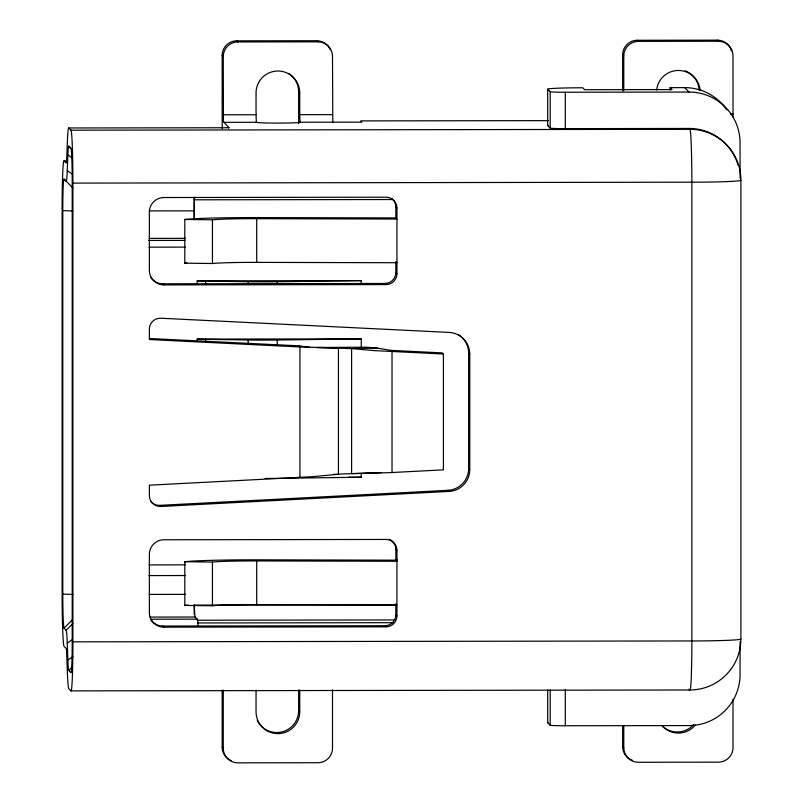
<?xml version="1.0" encoding="UTF-8"?>
<svg xmlns="http://www.w3.org/2000/svg" width="803" height="803" viewBox="0 0 803 803"><rect width="100%" height="100%" fill="white"/><g stroke="black" fill="none" stroke-linecap="round" stroke-linejoin="round"><path stroke-width="1.2" d="M68.757 146.176L70.965 148.394A32.793 1.245 89.9 0 1 72.21 182.401L72.21 641.155A32.793 1.245 89.9 0 1 70.965 672.683L68.757 670.475A32.793 1.245 89.9 0 1 67.874 659.996L67.251 643.073A40.08 1.526 89.9 0 0 66.177 630.265L64.049 628.137A32.793 1.245 89.9 0 1 62.805 594.12L62.805 210.627A32.793 1.245 89.9 0 1 64.049 179.109L66.177 181.237A40.08 1.526 89.9 0 0 67.251 170.587L67.874 154.899A32.793 1.245 89.9 0 1 68.757 146.176L72.119 149.539M64.049 628.137L72.451 619.715M66.177 630.265L72.902 623.529M68.757 670.475L72.119 667.102M67.251 643.073L72.35 639.69M67.874 659.996L72.973 656.613M381.576 472.606L341.867 473.981L312.206 476.711L149.358 485.183L149.358 495.571A10.931 10.911 -45 0 0 160.841 506.462L449.018 491.436A21.862 21.832 -45 0 0 469.765 469.594L469.765 354.203A21.862 21.832 -45 0 0 449.018 332.412L160.841 318.229A10.931 10.911 -45 0 0 149.358 329.15L149.358 339.539L299.921 346.956L338.444 347.95L338.444 474.322L333.566 474.252M150.472 501.062A10.931 10.911 -45 0 0 159.727 505.358L447.913 490.332A21.862 21.832 -45 0 0 468.651 468.49L468.651 353.099A21.862 21.832 -45 0 0 461.795 337.22M316.523 347.589L351.604 348.602L351.604 473.64L388.712 472.676L443.407 469.865L443.407 354.013L442.302 352.898L390.92 350.379L375.955 347.88L366.078 347.197L317.346 347.478M377.44 348.09L351.604 348.602L373.877 350.58L443.407 354.013M197.197 283.268L197.197 280.839A25.144 0.954 0 0 0 205.618 281.06L248.147 281.733A40.08 1.526 0 0 0 277.256 281.763L361.25 280.608L361.25 284.252M197.197 341.526L197.197 339.097A25.144 0.954 0 0 0 205.618 339.318L248.147 339.99A40.08 1.526 0 0 0 277.256 340.02L361.25 338.866L361.25 347.358M361.25 473.579L361.25 477.213L277.256 478.377A40.08 1.526 0 0 1 265.11 478.458M377.44 473.128L366.078 473.027M222.29 128.61A36.436 1.385 89.9 0 1 222.17 113.685L222.17 55.427A14.574 14.554 -45 0 1 236.734 40.843L316.834 40.732A14.574 14.554 -45 0 1 330.284 49.696M622.666 90.799L622.666 54.855A14.574 14.554 -45 0 1 637.231 40.27L717.33 40.15A14.574 14.554 -45 0 1 729.947 47.417M228.654 128.068A51.011 1.937 89.9 0 1 228.955 127.747L223.445 121.685L223.274 56.531A14.574 14.554 -45 0 1 237.839 41.947L317.938 41.836A14.574 14.554 -45 0 1 332.502 56.381L332.783 122.186M623.78 90.659L623.78 55.959A14.574 14.554 -45 0 1 638.345 41.375L718.444 41.254A14.574 14.554 -45 0 1 733.009 55.798L733.029 116.857M670.093 90.077L670.093 87.647L684.658 87.627A51.011 50.94 -45 0 1 726.876 109.971M670.093 87.647L672.031 89.585L584.654 89.715L582.717 87.778A36.436 1.385 0 0 0 547.686 89.213L550.185 91.703A14.574 0.552 0 0 0 565.302 92.235L689.084 92.054A51.011 50.94 -45 0 1 740.065 142.954L740.065 178.146M223.274 114.789L256.047 114.739L256.318 122.297A21.862 0.833 0 0 0 279.002 123.1A21.862 0.833 0 0 0 300.011 122.237L361.912 122.146L360.667 120.902L548.579 120.631M288.678 73.414A21.862 21.832 -45 0 1 298.626 91.723L299.74 92.837L299.74 114.678L332.502 114.628M730.579 114.056L733.009 114.056M223.555 122.347L256.318 122.297M547.686 89.213L547.686 125.619L550.185 128.109A14.574 0.552 0 0 0 565.302 128.641L689.084 128.46L689.918 129.293A51.011 50.94 -45 0 1 740.888 180.193L740.888 638.947A51.011 50.94 -45 0 1 689.918 689.988L70.965 690.881L68.757 688.673A51.011 1.937 89.9 0 1 67.382 672.382L66.769 655.459A21.862 0.833 89.9 0 0 66.177 648.473L64.049 646.335A51.011 1.937 89.9 0 1 62.112 593.427L62.112 209.934A51.011 1.937 89.9 0 1 64.049 160.901L66.177 163.029A21.862 0.833 89.9 0 0 66.769 157.217L67.382 141.539A51.011 1.937 89.9 0 1 68.757 127.978L228.955 127.747M68.757 127.978L70.965 130.186L689.918 129.293A51.011 1.937 89.9 0 1 691.855 182.201L691.855 640.955A51.011 1.937 89.9 0 1 689.918 689.988L689.084 689.165M64.049 160.901L66.539 160.901M70.965 130.186A51.011 1.937 89.9 0 1 72.902 183.094L691.855 182.201A51.011 1.937 0 0 0 740.888 180.193M194.145 218.577L194.145 199.806L393.4 199.525M149.228 210.918L194.286 210.858A21.862 0.833 89.9 0 1 194.467 197.418M149.117 238.371L185.393 238.32M148.685 240.448L184.971 240.398M149.097 247.173L185.383 247.113M197.197 280.839L361.25 280.608M150.703 277.346A14.574 14.554 -45 0 0 162.818 283.8L384.918 283.479A10.931 10.911 -45 0 0 395.839 272.538L395.839 261.617M396.943 208.107A10.931 10.911 -45 0 0 386.022 197.207L163.922 197.528A14.574 14.554 -45 0 0 149.358 212.112L149.358 270.36A14.574 14.554 -45 0 0 163.922 284.904L386.022 284.583A10.931 10.911 -45 0 0 396.943 273.652L396.943 208.107L395.839 207.003A10.931 10.911 -45 0 0 392.215 198.893M197.197 339.097L361.25 338.866M348.733 477.233L361.25 477.213M389.355 539.285A10.931 10.911 -45 0 1 395.839 549.252L395.839 560.173L397.324 560.173L258.586 559.832A72.872 2.77 0 0 0 184.8 561.719L184.8 605.402L212.444 605.763A43.723 1.656 0 0 1 256.709 604.629L396.943 604.97M149.097 564.9L185.383 564.85M148.866 575.59L185.142 575.53M149.228 594.411L185.523 594.361M395.909 604.83L194.145 605.121A14.574 0.552 89.9 0 0 194.276 614.606M150.061 617.085L195.119 617.025L197.247 619.153A51.011 1.937 89.9 0 1 198.13 625.587M150.944 619.223L197.247 619.153M197.207 620.227L395.206 619.946M197.438 622.967L392.938 622.686M150.703 619.585A14.574 14.554 -45 0 0 162.818 626.049L384.918 625.728A10.931 10.911 -45 0 0 395.839 614.787L395.839 603.866M396.943 550.356A10.931 10.911 -45 0 0 386.022 539.455L163.922 539.767A14.574 14.554 -45 0 0 149.358 554.351L149.358 612.609A14.574 14.554 -45 0 0 163.922 627.153L386.022 626.832A10.931 10.911 -45 0 0 396.943 615.891L396.943 550.356L395.839 549.252M70.965 690.881A51.011 1.937 89.9 0 0 72.902 641.848L691.855 640.955A51.011 1.937 0 0 0 740.888 638.947M547.686 689.958L547.686 722.73L550.185 725.219A14.574 0.552 0 0 0 565.302 725.751L689.084 725.571A51.011 50.94 -45 0 0 740.065 674.52L740.065 641.758M396.08 217.924L258.586 217.583A72.872 2.77 0 0 0 184.8 219.47L184.8 263.163L212.444 263.514A43.723 1.656 0 0 1 256.709 262.38L396.943 262.722M184.8 219.47L212.444 219.821A43.723 1.656 0 0 1 256.709 218.697L396.943 219.038L395.839 217.924L395.839 207.003M184.8 561.719L212.444 562.07A43.723 1.656 0 0 1 256.709 560.936L396.943 561.277L395.839 560.173M62.805 210.627L73.003 210.988M62.805 594.12L73.003 594.481M310.018 347.348L298.806 345.842L149.488 338.505M67.874 154.899L71.949 157.81M67.251 170.587L72.35 174.221M717.33 40.15L718.444 41.254M637.231 40.27L638.345 41.375M684.658 87.627L689.084 92.054M622.666 54.855L623.78 55.959M316.834 40.732L317.938 41.836M236.734 40.843L237.839 41.947M222.17 55.427L223.274 56.531M395.839 272.538L396.943 273.652M468.651 353.099L469.765 354.203M384.918 283.479L386.022 284.583M390.92 350.379L392.025 351.493L392.025 472.535M468.651 468.49L469.765 469.594M447.913 490.332L449.018 491.436M298.806 345.842L299.921 346.956L299.921 477.333M64.049 179.109L72.902 187.952M162.818 283.8L163.922 284.904M622.666 725.551L622.666 746.619L623.78 747.734A14.574 14.554 -45 0 0 638.345 762.268L718.444 762.157A14.574 14.554 -45 0 0 733.009 747.573L733.009 699.232M395.839 614.787L396.943 615.891M384.918 625.728L386.022 626.832M159.727 505.358L160.841 506.462M298.626 690.048L298.626 710.685L299.74 711.789A21.862 21.832 -45 0 1 277.888 733.661A21.862 21.832 -45 0 1 256.047 711.849L256.047 690.008M162.818 626.049L163.922 627.153M222.17 690.189L222.17 747.202L223.274 748.306A14.574 14.554 -45 0 0 237.839 762.85L317.938 762.73A14.574 14.554 -45 0 0 332.502 748.145L332.502 689.897M300.011 122.237L299.74 114.678M623.78 725.42L623.78 747.734M565.302 92.235L565.302 128.641M565.302 689.335L565.302 725.751M550.185 91.703L550.185 128.109M550.185 690.018L550.185 725.219M299.74 689.938L299.74 711.789M298.626 91.723L298.626 113.574A36.436 1.385 89.9 0 0 298.686 123.662M277.256 281.763L277.256 284.192M277.256 340.02L277.256 344.868M256.709 218.697L256.709 262.38M256.709 560.936L256.709 604.629M256.047 114.739L256.047 92.897A21.862 21.832 -45 0 1 277.888 71.015A21.862 21.832 -45 0 1 299.74 92.837M248.147 281.733L248.147 284.162M248.147 339.99L248.147 343.634M223.274 690.048L223.274 748.306M212.444 219.821L212.444 263.514M212.444 562.07L212.444 605.763M205.618 281.06L205.618 283.489M205.618 339.318L205.618 341.747M194.286 210.858L194.286 218.376M72.902 183.094L72.902 641.848M194.145 199.806A14.574 0.552 89.9 0 1 194.155 197.287M195.119 617.025A21.862 0.833 89.9 0 1 194.396 605.01M298.626 710.685A21.862 21.832 -45 0 1 257.321 720.652M231.164 760.642A14.574 14.554 -45 0 1 222.17 747.202M730.389 48.25A14.574 14.554 -45 0 1 731.403 50.92M632.553 760.401A14.574 14.554 -45 0 1 622.666 746.619M695.368 724.958A21.862 21.832 -45 0 1 662.154 725.882M689.175 72.842A21.862 21.832 -45 0 1 699.102 90.006M685.11 70.774A21.862 21.832 -45 0 1 688.201 72.25M689.084 128.46A51.011 50.94 -45 0 1 735.458 158.191M735.949 159.295A51.011 50.94 -45 0 1 737.997 165.006M547.686 125.619A36.436 1.385 0 0 1 548.007 125.378M547.686 722.73A36.436 1.385 0 0 1 548.007 722.489M458.021 334.369A21.862 21.832 -45 0 1 460.922 336.427M184.8 605.402A72.872 2.77 0 0 1 188.053 605.101M184.8 263.163A72.872 2.77 0 0 1 186.858 262.952M656.663 90.036A21.862 21.832 -45 0 1 700.116 89.976M693.521 724.728A21.862 21.832 -45 0 1 662.666 726.394"/></g></svg>
